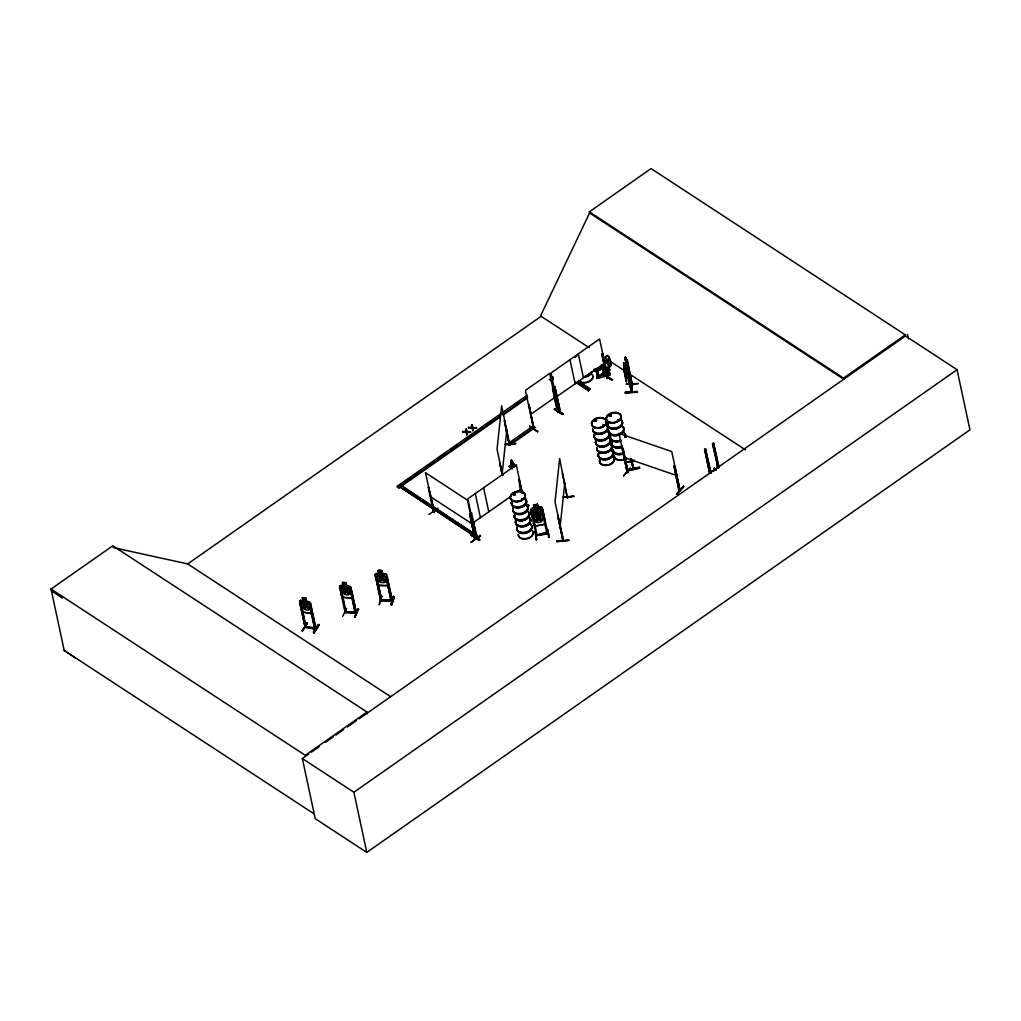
<?xml version="1.0" encoding="UTF-8"?>
<svg xmlns="http://www.w3.org/2000/svg" width="1021" height="1021" viewBox="0 0 1021 1021"><rect width="100%" height="100%" fill="white"/><g stroke="black" fill="none" stroke-linecap="round" stroke-linejoin="round"><path stroke-width="1.5" d="M631.846 461.53L631.489 460.522M630.646 458.569L631.935 462.079M631.629 459.297L633.786 469.086L632.969 467.541M510.845 467.133L511.457 460.254L514.826 465.895L512.721 467.605L510.845 467.133L511.125 460.535L514.826 465.895M511.164 460.407L510.551 466.457M533.919 428.373L533.485 428.093M534.021 429.241L528.955 404.699L534.111 429.254M558.321 412.28L552.82 387.993L558.283 412.318M502.064 474.739L499.818 463.189L502.881 475.518M500.239 463.164L499.741 463.93M505.293 425.834L504.361 420.461L509.377 445.322L509.811 444.25M509.224 444.352L509.339 443.561M509.415 445.233L505.025 423.549M509.747 444.25L509.288 443.663M502.485 474.714L497.036 449.278L501.643 405.809L509.862 445.309L509.938 444.492M505.178 444.76L515.771 443.484L505.127 444.263M558.142 517.468L562.903 540.071C563.171 541.704 562.903 536.625 562.826 540.785L557.811 515.924L563.452 540.594L555.028 502.013L559.648 458.544L567.434 498.069L567.931 497.214M558.232 515.899L557.747 516.664M557.058 541.704L556.994 540.747L569.105 540.326L557.045 541.679M567.255 497.189L567.344 496.295L567.676 497.074M563.426 539.969L563.311 540.683L563.26 539.713M562.354 473.195L567.382 498.057L567.804 496.985M563.184 497.495L573.764 496.219M623.627 362.583L624.239 370.546L626.064 377.094L625.937 370.904L623.627 362.583L623.831 369.947L624.571 363.718L624.393 365.531M623.678 365.301L623.831 363.706L623.882 366.297M625.171 359.8L625.388 357.069L625.784 362.71M625.375 360.796L625.541 359.188M627.29 374.375L625.618 362.71L631.68 392.243L625.86 363.706L626.115 361.204L627.047 369.232M625.477 364.497L626.192 358.205L626.013 360.03M626.524 368.109L626.179 367.394L631.68 392.166L632.586 384.177L632.458 384.981L627.315 360.132M625.414 393.072L637.423 392.243M638.278 383.666L626.167 384.075L638.265 383.513M627.111 375.588L626.384 381.918L623.959 369.934L626.498 381.739M625.414 393.174L625.363 392.217L637.474 391.809L625.439 392.766M628.63 370.125L628.004 376.404L628.209 366.348M630.991 391.362L631.22 390.749M632.28 383.96L631.731 383.437M502.192 473.336L506.812 429.867M508.93 466.623L512.287 468.83M516.46 465.806L513.116 463.687M560.184 526.07L564.804 482.601M627.851 471.804L626.983 471.166L627.162 472.047M626.92 472.353L628.272 472.366L623.014 448.321L622.108 448.015L627.098 472.417M626.843 471.46L627.609 471.766C627.647 474.191 628.962 470.77 627.226 471.204M678.774 489.391L679.897 490.527L674.868 466.176L673.962 465.87L678.927 490.297L679.833 490.552L678.939 489.046M628.094 472.315L627.264 472.085L618.981 433.402L671.729 451.55L680.126 490.271L679.08 489.046M471.357 535.31L479.296 540.415L471.357 535.31L471.715 534.519M479.806 540.083C459.208 529.44 482.397 538.08 479.296 540.441M554.914 409.549L563.324 414.386L554.888 409.612L555.284 408.783L563.171 413.977L555.271 408.796M311.469 613.634L311.941 610.966M545.201 521.169L544.512 524.271L535.476 525.968M545.188 521.08L544.627 524.347L535.412 526.172L533.447 523.492L535.489 526.057M352.449 595.128L352.003 598.089L343.107 597.413L341.18 594.375L343.171 597.323L351.926 597.898M428.884 514.507L438.022 508.228M433.236 510.717L433.466 511.674C434.116 511.815 434.627 511.176 434.142 512.057L428.578 487.311L434.538 511.878M434.27 510.959L433.466 510.436M434.461 511.789L433.159 510.768L433.734 510.474M474.701 538.641L469.864 514.316L474.752 538.692L475.505 539.114L475.327 538.246L474.637 538.667L475.85 538.846L467.452 500.162L425.451 472.685L434.065 512.108M537.046 511.508C534.787 507.705 530.027 509.083 536.344 512.363C531.915 517.838 536.51 517.468 537.263 512.836C539.484 516.817 544.55 515.528 537.965 512.032C542.521 504.527 536.574 509.811 536.906 511.572M623.652 475.914L630.34 467.937L623.55 475.76M513.282 494.355L513.895 493.577L515.26 494.113M514.648 494.292L514.712 494.598M514.865 494.036L514.431 494.802M515.184 494.215L514.878 494.891M521.859 499.69L521.833 498.924M521.667 499.92L522.139 499.116L521.973 499.754M596.404 420.792L594.745 421.507L594.656 420.41M604.84 371.733L603.539 371.874L604.84 371.848L610.711 365.544L611.222 363.808L610.8 365.607C606.219 369.206 612.128 366.182 610.647 364.612L599.353 376.417M595.702 420.933L594.733 420.716L595.651 420.882M596.506 420.907L595.179 420.039M602.786 425.783C604.394 424.289 602.824 427.033 603.079 425.527M602.875 425.821L603.207 425.31M603.832 425.808L602.798 426.268L602.837 425.438M609.792 415.777L608.988 415.47M609.384 415.662L609.869 414.781L610.775 415.687M610.839 415.241L610.29 414.756L611.145 415.126M611.145 415.419L610.852 416.096M611.196 415.713L610.571 414.922M618.292 420.958L617.82 420.09L617.641 420.984M617.641 421.124L617.526 420.256L618.484 420.741M631.922 384.317L632.28 383.309M631.016 390.673L631.693 390.622M536.536 539.369L536.051 539.93L535.285 531.903M375.103 574.555L380.782 600.807L375.103 574.555L376.264 573.457C382.658 575.436 373.558 567.65 381.982 570.675L382.594 573.725L384.649 574.772L385.836 580.298L384.406 582.608L380.807 582.506L378.383 580.094L377.196 574.568L378.906 573.623L378.281 570.675M376.583 576.686L375.524 576.648L376.583 576.686L381.816 600.782L376.672 576.393M376.8 582.506L378.753 585.492L387.814 585.735L388.376 582.825M382.479 573.815L381.982 570.675M382.594 573.725L385.249 573.7L386.704 574.797L392.319 601.024L391.873 600.195L381.407 599.952M386.704 574.797L385.249 573.7M391.158 601.024L385.976 576.942L387.125 576.686L392.409 600.744L380.654 600.425M387.125 576.686L385.976 576.942M379.199 604.534L381.79 595.97L379.314 604.662M381.828 599.838L391.183 599.748M380.399 599.876L381.739 600.374M391.107 601.075L386.066 576.648M391.03 604.496L393.57 596.29L394.31 596.813L391.719 605.006L390.954 604.483L393.57 596.29M391.069 604.981L394.297 596.787M391.694 604.955L394.234 596.749M302.433 631.016L307.334 623.052M307.283 622.682L301.935 631.004L307.449 623.155M342.622 616.442L346.655 608.363M381.292 596.392L381.905 596.468M340.912 588.606L339.865 588.53L340.912 588.606L345.915 612.74C347.74 611.311 343.247 610.686 345.111 612.677L339.47 586.424L340.618 585.39L349.45 586.067L350.841 587.305L356.571 613.174L345.149 612.306L344.958 611.426M346.859 585.863L348.863 587.088L350.05 592.614L348.659 594.835L345.124 594.567L342.724 592.052L341.537 586.526C346.221 585.85 338.079 580.234 346.234 582.902L346.719 586.041L350.726 587.33M350.841 587.305L356.457 613.455L345.187 612.281M350.139 589.308L351.301 589.104L350.139 589.308L355.193 613.404L354.989 612.485L356.265 612.574M346.119 611.515L344.715 611.707M355.193 613.404L355.104 612.192M356.303 613.519L356.38 612.294L355.359 612.179M354.874 617.271L358.358 609.192M354.823 617.386L358.256 609.116M631.935 462.143C630.85 460.177 635.713 471.638 633.007 467.707M589.27 347.702L540.53 315.936L589.576 212.981L589.334 211.845L651.066 168.593L905.27 334.85L905.512 335.986L957.06 369.691L969.95 429.841L366.794 852.407L315.247 818.689L302.356 758.552L308.789 754.034M433.338 511.649L428.271 487.528M475.02 537.493L474.446 537.786L475.748 538.807M529.72 426.178L537.748 431.743L529.733 426.114M541.385 513.499L539.93 516.243L536.255 516.945L533.792 514.954L532.605 509.428L534.353 508.062L533.715 505.101M476.794 536.102L475.505 536.561L476.513 535.846M473.106 520.468L476.603 536.791C476.526 535.374 476.692 539.42 475.441 536.306L399.836 486.864L401.61 485.626L477.369 535.821M559.036 410.863C560.465 409.025 559.049 413.058 560.338 410.378M607.099 377.63L608.044 376.953L608.235 377.834L607.214 378.497L601.88 354.198L602.696 353.611L608.12 377.974L606.946 378.319L607.763 376.736M546.669 532.771L537.301 535.132C532.311 537.097 542.393 532.158 546.822 533.141C548.443 531.29 546.324 536.127 547.677 532.579M315.744 629.242L305.037 627.29L299.587 601.037L300.633 600.22L309.031 601.726L310.358 603.066L315.91 629.23L314.889 629.102M302.331 597.681L305.943 598.319L302.331 597.681L303.058 600.846L301.527 601.42L302.701 606.946L305.011 609.639L308.38 610.239L309.682 608.197L308.495 602.671L306.479 601.356L305.841 598.395M301.029 603.13L306.083 627.532L305.1 627.392L299.868 603.232L301.029 603.13L305.879 627.494M299.715 601.101L301.233 609.078L303.109 612.243L311.635 613.672L312.056 611.005M306.581 601.28L305.943 598.319M303.109 612.243L301.297 608.988M309.644 604.981L310.805 604.879L309.644 604.981L314.8 629.038L316.076 628.962L310.41 602.977L308.955 601.892M307.347 622.657L302.548 631.118M314.723 628.119C288.458 624.354 328.047 629.447 314.634 628.196M314.685 629.013L309.81 604.7M315.783 628.055L315.629 629.281M313.434 632.573C327.192 614.821 310.486 631.067 314.149 633.186L319.05 625.209L318.361 624.622M313.549 633.071L318.578 625.082M558.245 412.293L557.517 412.382L552.412 388.286M515.082 494.713L514.775 493.666M594.669 420.256L594.567 421.252M596.022 420.703L595.741 420.039M541.972 512.44L543.504 513.231L542.011 512.338L539.343 512.861L538.705 509.9L534.787 510.679L535.438 513.729L532.885 514.137L531.737 515.541L532.962 514.227M544.002 515.567L543.414 518.745L534.2 520.506C531.89 517.596 528.572 511.636 531.66 508.471L534.213 508.075L533.575 505.025L537.493 504.285L538.144 507.322L540.198 507.973L542.61 519.191L541.156 521.948L537.493 522.675L535.017 520.697L533.843 515.171L535.591 513.793M530.512 509.862L531.737 508.56L540.811 506.735L538.144 507.322M535.885 534.864L537.072 534.557L536.089 535.132M535.999 534.838L536.37 536.038L530.499 509.785M536.063 535.731L547.996 533.421M547.767 532.873L546.733 533.102M628.03 472.672L623.014 448.321M678.786 490.157L678.837 489.021M678.952 490.259L673.962 465.87M683.291 486.162L683.955 486.851L676.617 494.138L683.381 486.226M676.617 494.138L683.445 486.558L676.732 494.126M604.304 358.665C608.031 351.135 610.609 360.528 611.222 363.923M603.449 359.826L607.418 355.563M604.84 371.848L606.551 369.947M607.342 372.601L609.907 369.908L608.848 367.381L609.843 365.212L608.261 360.579L606.308 359.928L603.922 362.442L603.309 365.773L604.891 370.406L606.461 369.896L607.342 372.601L609.907 369.908M608.912 358.741L597.259 370.355L597.757 371.006L602.9 365.646M608.567 358.55L597.757 371.006M599.697 376.609L610.992 364.803M601.905 374.924L606.015 370.636M560.223 410.442L559.125 410.799M559.317 411.642L560.133 411.106L554.977 387.036L554.161 387.623L559.661 411.897L559.585 410.965M560.35 411.374L554.977 387.036M476.884 537.008L471.447 512.733L470.63 513.321L476.118 537.557M375.243 574.606L376.239 573.547L385.211 573.789M595.881 421.099L595.396 420.001M610.698 415.521L609.971 415.853M610.966 415.802L609.256 416.07M522.318 499.754L521.757 499.001M617.603 420.422L618.292 420.256M299.664 601.19L300.71 600.335M529.593 426.765L537.748 431.743M554.429 387.801L555.245 387.214M602.148 354.376L602.964 353.789M604.598 374.745L612.498 379.863M559.176 410.71L560.376 410.582M607.942 377.604L599.557 338.998L551.021 372.997L559.495 411.922L560.414 411.284L559.763 410.238M471.728 512.912L470.63 513.321M518.63 480.074C519.064 477.113 519.561 489.416 520.94 490.884M475.25 539.075L469.864 514.316M480.087 535.298L480.636 536.089L471.14 542.215L480.291 535.808M528.521 505.944L525.917 504.08M712.53 443.688L713.743 443.28L718.988 467.286L717.776 467.695L717.253 465.793L718.695 465.372L719.129 467.376L718.12 468.09L712.53 443.688L718.108 467.899M712.862 443.905L713.743 443.28M718.261 465.091L718.682 467.108L717.776 467.695L717.316 465.793L718.695 465.372M75.184 657.741L64.208 650.454L51.05 589.053L112.795 545.788L366.998 712.045L367.369 713.807L366.769 713.411M462.577 431.615L466.15 431.373L466.303 432.445L462.577 431.615L466.201 431.947L466.852 434.844L467.439 433.848L466.852 434.844M466.367 428.96L465.78 429.956L466.367 428.96L467.031 431.896L470.592 432.215L466.916 431.398L467.082 432.47L470.592 432.215M468.486 427.48L472.059 427.237L472.213 428.31L468.486 427.48L472.098 427.812L472.761 430.696L473.348 429.713L472.761 430.696M472.276 424.825L471.689 425.821L472.276 424.825L472.94 427.761L476.501 428.08L472.94 427.761M462.692 432.125L466.252 431.87L465.678 429.445M468.588 427.978L472.161 427.735L471.587 425.31M467.541 434.359L466.967 431.972L470.477 431.717M476.501 428.08L472.876 427.825L476.386 427.582M500.341 416.976L398.994 487.974L397.463 486.979L397.297 486.226L527.232 395.191M549.324 379.723L553.216 376.991M397.463 486.979L401.355 484.248M403.959 482.423L410.455 477.866M414.347 475.148L422.145 469.686M427.352 466.035L433.848 461.492M437.741 458.761L445.539 453.298M450.733 449.648L457.229 445.105M465.027 439.643L472.825 434.18M475.416 432.355L481.925 427.812M485.817 425.081L493.615 419.618M498.81 415.968L501.413 414.156M513.104 405.962L518.298 402.312M523.492 398.675L527.398 395.944M550.778 379.557L553.382 377.744M398.994 487.974L398.828 487.221L500.175 416.223M502.779 414.398L527.461 397.105M550.855 380.718L553.459 378.893M502.945 415.151L527.627 397.858M530.575 414.437L554.837 397.437M556.177 397.054L604.713 363.055M512.861 441.034L509.032 443.714L510.564 444.722L534.838 427.722L534.672 426.969L533.141 425.961L508.866 442.974L510.564 444.722M519.255 436.567L523.084 433.874M529.465 429.407L533.307 426.714L534.838 427.722M510.398 443.969L534.672 426.969M590.1 388.784L588.492 390.775L590.1 388.784L578.282 381.063M511.521 464.542L508.956 466.431L512.274 468.741M472.927 522.931L511.406 495.976M517.698 491.573L521.463 488.931M475.441 536.306L477.215 535.068M709.697 473.45L704.541 449.393L705.422 448.781L710.91 473.055M710.603 472.761L709.595 473.463L704.86 449.61L705.753 448.985M714.215 470.247L714.343 468.141L714.674 469.634L713.819 469.073L714.828 469.558M710.603 471.038L709.161 471.46L710.603 471.038L711.037 473.042L705.422 448.781M366.998 712.045L305.253 755.31L51.05 589.053M589.576 212.981L843.767 379.238L843.537 378.102L905.27 334.85M311.367 752.222L319.101 746.81M325.546 742.305L333.28 736.881M335.845 735.082L343.579 729.658M347.446 726.952L356.469 720.635M359.047 718.835L905.512 335.986M713.411 443.063L718.656 467.069L710.488 472.264L718.005 467.592M366.794 852.407L353.891 792.258L957.06 369.691M380.629 599.518L381.509 599.889M392.153 601.05L380.795 600.756M305.955 626.613L304.73 626.396M355.27 612.179L346.055 612.051L355.206 612.536M607.661 376.8L606.946 378.319L601.88 354.198M607.367 378.434L607.253 377.515M610.405 416.006L610.826 415.1M602.76 425.502L603.258 425.731M514.801 494.751L513.014 494.368M522.127 499.703L522.152 498.988M304.896 626.115L306.313 627.213M305.088 626.996L315.948 628.898M631.871 383.258L631.782 384.164M610.545 416.096L609.716 416.223M603.028 425.285L602.671 426.204M514.456 494.738L513.244 494.151L514.661 494.024M514.571 494.891L513.282 494.866M536.306 535.604L548.047 533.779L542.279 507.552L540.811 506.735M595.434 368.926L603.003 366.909M593.916 369.334L595.651 369.538L597.885 376.111L596.698 376.43L597.208 378.446L610.29 374.937L609.767 372.869L599.046 375.728L596.826 369.219L602.301 367.751M600.297 369.181L594.235 370.802L595.958 371.006L597.757 376.264M596.826 369.219L597.145 370.687L602.607 369.232M596.698 376.43L609.971 373.469L609.767 372.869M597.017 377.898L598.204 377.579M612.115 380.118L605.479 375.83M634.335 460.241L625.439 462.436L634.437 460.739M625.516 462.717L634.398 460.56M627.545 470.056L639.401 467.235L639.618 468.154M627.558 470.107L639.414 467.312M627.647 470.553L639.605 468.09L627.749 470.923M625.605 434.27L626.269 436.809M532.898 514.227L542.011 512.338M539.458 514.061L535.795 514.788L536.982 520.314L540.645 519.587L538.233 508.356L534.57 509.045L535.757 514.571L539.42 513.882M533.587 505.114L537.493 504.285M532.12 511.444L531.073 511.929L532.12 511.444L537.135 535.451M541.679 509.619L542.751 509.415L541.717 509.9L547.001 533.97L546.758 532.707M534.251 520.302L543.287 518.579M548.571 537.02L549.349 537.403L547.345 529.146L548.685 537.531M549.349 537.378L547.524 529.554M380.744 600.374L380.731 599.467M505.216 444.582L515.733 443.803M563.12 496.997L573.776 496.244M563.209 497.316L573.725 496.538M569.08 540.326L557.058 541.181M625.579 364.433L631.272 392.192L632.05 384.215L626.371 358.422L631.973 385.045L627.239 360.86M626.447 371.861C629.293 387.189 621.406 346.859 626.575 371.925M631.616 390.571L631.182 392.243M631.08 391.324L631.871 391.502M625.363 392.319L637.359 391.362M610.048 416.096L609.269 415.7M378.102 570.662L381.956 570.765M378.855 585.301L387.725 585.544M391.171 599.799L391.987 599.825M512.657 464.746L514.52 465.219M346.081 583.08L342.546 582.812L343.184 585.773L340.657 585.582M358.843 609.282L358.103 608.733L354.721 616.888M475.786 536.74L476.245 537.544M390.966 600.157L391.005 600.999M299.868 603.232L300.863 603.411M303.224 612.077L311.52 613.557M305.151 626.115L306.109 626.294L305.853 627.532M113.165 547.55L187.698 563.937L541.207 316.268L540.62 315.885M355.397 613.417L350.254 589.028M633.199 469.06L631.055 458.467M539.241 513.078L541.424 513.678M621.878 448.283L622.772 448.589M673.732 466.125L674.626 466.431M624.137 457.459L676.885 475.607M509.747 443.612L510.028 444.441M601.369 365.25L603.641 371.925L601.356 365.122M611.158 365.263L610.647 364.612M605.887 375.6L612.549 379.901M605.389 375.97L612.051 380.259M529.031 505.599L525.789 503.736L528.636 505.803M469.558 514.546L470.273 515.005M471.74 534.494L479.64 539.675M475.033 538.386L475.748 538.846M554.097 409.038L562.112 414.526M589.334 211.845L843.537 378.102M602.62 356.431L606.614 359.047M610.622 361.664L623.971 370.393M627.979 373.01L745.432 449.84M715.453 469.124L714.458 468.639L715.325 469.213M713.845 468.486L716.461 470.183M578.448 381.816L588.951 388.682M576.52 382.301L588.326 390.022M575.372 382.199L588.492 390.775M430.607 496.755L472.608 524.22M404.418 488.102L420.333 498.516M422.988 500.252L428.297 503.723M430.951 505.459L446.866 515.873M449.521 517.609L454.817 521.067M457.472 522.803L473.387 533.217M475.607 537.059L399.836 486.864M397.297 486.226L398.828 487.221M187.098 563.554L390.584 696.641M302.356 758.552L353.891 792.258M64.208 650.454L314.43 814.094M51.42 590.802L62.396 598.089M595.958 420.052L596.57 420.69M607.316 355.512L608.963 357.299M480.151 535.374L471.14 542.215M631.399 462.207L630.838 459.259M626.92 370.572L627.558 371.593L627.43 365.403L625.26 357.261M631.667 460.65L631.208 461.326M511.636 460.267L513.729 464.797M511.763 460.56L514.558 466.648M627.417 374.26L628.119 376.226M627.29 374.273L628.145 376.392M608.95 357.146L611.324 363.859M597.145 370.687L598.485 374.592M511.636 460.662L513.78 467.273M631.297 461.581L633.352 469.111M511.457 460.254L512.261 463.253M626.128 436.911L625.733 435.393L626.013 436.567M472.876 427.825L473.45 430.211M907.478 334.314L908.46 338.908M717.686 466.035L718.12 468.09M714.317 468.205L714.623 469.622M713.819 469.073L714.202 470.834M625.248 357.082L626.026 360.209M631.246 459.169L631.91 462.258M595.651 369.538L595.958 371.006M596.889 376.966L597.208 378.446M594.12 369.934L594.439 371.414M578.307 353.879L583.463 377.949M569.973 359.724L575.129 383.794M557.976 412.535L549.681 373.38L525.419 390.379L533.664 429.088L528.955 404.699M542.164 507.616L545.074 521.182M537.391 504.4L538.029 507.45M522.42 493.398L516.307 464.874L467.771 498.873L476.067 537.557M519.166 479.308L522.152 493.22M520.34 489.161L521.004 492.25M505.944 428.922L509.441 445.335M499.818 463.189L502.472 475.556M483.622 487.77L488.778 511.827M475.276 493.615L480.432 517.673M474.446 537.671L474.701 538.718M401.61 485.626L401.764 486.366M341.027 588.326L346.183 612.677M339.648 586.386L341.333 594.286M314.672 627.864L314.864 629.14M302.484 597.796L303.109 600.756M511.47 460.713L512.721 467.605M538.705 509.9L534.787 510.679M536.714 539.803L535.349 531.431L536.536 539.777M511.304 460.701L511.649 467.554M592.844 375.996A7.568 4.952 -12.1 0 1 587.854 382.301A7.568 4.952 -12.1 0 1 578.779 380.82M591.159 373.865A7.568 4.952 -12.1 0 1 592.231 374.822M591.057 373.495A7.555 4.939 -12.1 0 1 589.525 381.127A7.555 4.939 -12.1 0 1 578.703 380.437M575.244 356.865A7.594 4.952 -12.1 0 1 576.546 355.729M575.282 357.108A7.619 4.977 -12.1 0 1 576.584 355.959M591.338 372.333A7.709 5.041 -12.1 0 1 583.604 376.685M591.414 372.678A7.709 5.041 -12.1 0 1 583.68 377.03M591.146 371.938A7.594 4.952 -12.1 0 1 585.48 375.907M591.784 371.721A7.594 4.952 -12.1 0 1 583.77 377.336M526.211 505.14A7.709 5.041 -12.1 0 1 522.854 513.716A7.709 5.041 -12.1 0 1 512.861 509.709M524.781 498.49A7.709 5.041 -12.1 0 1 520.468 507.36A7.709 5.041 -12.1 0 1 511.84 501.719M525.955 504.476A7.594 4.952 -12.1 0 1 521.705 513.206A7.594 4.952 -12.1 0 1 513.218 507.641M524.768 498.95A7.594 4.952 -12.1 0 1 520.519 507.679A7.594 4.952 -12.1 0 1 512.032 502.115M526.134 504.795A7.709 5.041 -12.1 0 1 521.808 513.665A7.709 5.041 -12.1 0 1 513.18 508.024M525.802 499.129A7.709 5.041 -12.1 0 1 519.408 507.22A7.709 5.041 -12.1 0 1 511.763 501.375M525.611 498.797A7.594 4.952 -12.1 0 1 519.306 506.761A7.594 4.952 -12.1 0 1 511.789 501.005M528.355 511.751A7.555 4.939 -12.1 0 1 523.058 519.472A7.555 4.939 -12.1 0 1 514.201 515.273M528.47 512.146A7.594 4.952 -12.1 0 1 523.148 519.906A7.594 4.952 -12.1 0 1 514.265 515.682M527.27 506.544A7.594 4.952 -12.1 0 1 522.892 514.035A7.594 4.952 -12.1 0 1 513.18 511.381M531.711 525.521A7.594 4.952 -12.1 0 1 523.811 532.439A7.594 4.952 -12.1 0 1 517.277 526.568M530.014 523.39A7.594 4.952 -12.1 0 1 531.086 524.36M530.193 523.709A7.709 5.041 -12.1 0 1 525.866 532.579A7.709 5.041 -12.1 0 1 517.239 526.938M530.524 519.995A7.594 4.952 -12.1 0 1 522.624 526.913A7.594 4.952 -12.1 0 1 516.09 521.042M531.354 525.036A7.709 5.041 -12.1 0 1 524.96 533.128A7.709 5.041 -12.1 0 1 517.315 527.283M529.861 518.055A7.709 5.041 -12.1 0 1 523.454 526.147A7.709 5.041 -12.1 0 1 515.822 520.302M529.669 517.724A7.594 4.952 -12.1 0 1 523.365 525.687A7.594 4.952 -12.1 0 1 515.847 519.931M529.937 518.4A7.709 5.041 -12.1 0 1 523.531 526.491A7.709 5.041 -12.1 0 1 515.899 520.646M528.546 512.363A7.619 4.977 -12.1 0 1 522.229 520.365A7.619 4.977 -12.1 0 1 514.673 514.584M531.328 525.47A7.594 4.952 -12.1 0 1 526.006 533.23A7.594 4.952 -12.1 0 1 517.124 529.018M532.413 530.665A7.555 4.939 -12.1 0 1 527.104 538.399A7.555 4.939 -12.1 0 1 518.26 534.2M532.503 531.035A7.568 4.952 -12.1 0 1 527.193 538.782A7.568 4.952 -12.1 0 1 518.323 534.57M607.495 431.526A7.709 5.041 -12.1 0 1 603.169 440.396A7.709 5.041 -12.1 0 1 594.541 434.742M608.669 437.537A7.568 4.952 -12.1 0 1 604.419 446.254A7.568 4.952 -12.1 0 1 595.945 440.715M610.252 439.298A7.555 4.939 -12.1 0 1 602.39 446.177A7.555 4.939 -12.1 0 1 595.881 440.332M608.567 437.167A7.555 4.939 -12.1 0 1 609.639 438.137M610.354 439.438A7.619 4.977 -12.1 0 1 602.428 446.368A7.619 4.977 -12.1 0 1 595.856 440.485M608.656 437.294A7.619 4.977 -12.1 0 1 609.728 438.264M607.138 426.293A7.594 4.952 -12.1 0 1 601.816 434.065A7.594 4.952 -12.1 0 1 592.92 429.841M608.325 431.819A7.594 4.952 -12.1 0 1 602.02 439.783A7.594 4.952 -12.1 0 1 594.503 434.027M609.18 434.104A7.594 4.952 -12.1 0 1 601.28 441.008A7.594 4.952 -12.1 0 1 594.745 435.15M608.516 432.164A7.709 5.041 -12.1 0 1 602.109 440.255A7.709 5.041 -12.1 0 1 594.477 434.41M607.087 425.515A7.709 5.041 -12.1 0 1 601.675 433.415A7.709 5.041 -12.1 0 1 592.652 429.114M606.895 425.183A7.594 4.952 -12.1 0 1 601.573 432.942A7.594 4.952 -12.1 0 1 592.691 428.731M607.163 425.859A7.709 5.041 -12.1 0 1 601.752 433.746A7.709 5.041 -12.1 0 1 592.716 429.458M611.553 450.44A7.709 5.041 -12.1 0 1 607.227 459.31A7.709 5.041 -12.1 0 1 598.6 453.669M612.715 456.464A7.568 4.952 -12.1 0 1 608.478 465.168A7.568 4.952 -12.1 0 1 600.003 459.629M612.626 456.093A7.555 4.939 -12.1 0 1 608.388 464.785A7.555 4.939 -12.1 0 1 599.94 459.259M612.702 456.221A7.619 4.977 -12.1 0 1 608.439 464.976A7.619 4.977 -12.1 0 1 599.914 459.412M609.882 443.14A7.594 4.952 -12.1 0 1 606.576 451.588A7.594 4.952 -12.1 0 1 596.736 447.645M610.456 439.911A7.619 4.977 -12.1 0 1 603.513 446.739A7.619 4.977 -12.1 0 1 595.562 442.297M608.758 437.767A7.619 4.977 -12.1 0 1 609.831 438.736M611.541 450.886A7.594 4.952 -12.1 0 1 607.291 459.616A7.594 4.952 -12.1 0 1 598.804 454.064M611.196 445.22A7.594 4.952 -12.1 0 1 605.861 452.979A7.594 4.952 -12.1 0 1 596.979 448.755M612.383 450.746A7.594 4.952 -12.1 0 1 606.078 458.71A7.594 4.952 -12.1 0 1 598.561 452.954M612.574 451.078A7.709 5.041 -12.1 0 1 606.168 459.169A7.709 5.041 -12.1 0 1 598.523 453.324M611.145 444.441A7.709 5.041 -12.1 0 1 605.734 452.329A7.709 5.041 -12.1 0 1 596.711 448.04M609.869 439.094A7.568 4.952 -12.1 0 1 604.547 446.853A7.568 4.952 -12.1 0 1 595.69 442.629M611.222 444.786A7.709 5.041 -12.1 0 1 605.81 452.673A7.709 5.041 -12.1 0 1 596.775 448.385M622.172 426.791A7.594 4.952 -12.1 0 1 620.628 434.448A7.594 4.952 -12.1 0 1 609.767 433.759M622.185 426.331A7.709 5.041 -12.1 0 1 618.828 434.92A7.709 5.041 -12.1 0 1 608.835 430.913M620.755 419.695A7.709 5.041 -12.1 0 1 616.442 428.565A7.709 5.041 -12.1 0 1 607.814 422.924M621.929 425.668A7.594 4.952 -12.1 0 1 619.543 433.772A7.594 4.952 -12.1 0 1 608.912 431.475M620.742 420.142A7.594 4.952 -12.1 0 1 618.356 428.246A7.594 4.952 -12.1 0 1 607.725 425.948M607.61 424.659A7.594 4.952 -12.1 0 1 608.005 423.319M622.108 425.999A7.709 5.041 -12.1 0 1 618.752 434.576A7.709 5.041 -12.1 0 1 608.758 430.581M621.776 420.333A7.709 5.041 -12.1 0 1 615.369 428.424A7.709 5.041 -12.1 0 1 607.737 422.579M621.585 420.001A7.594 4.952 -12.1 0 1 615.28 427.965A7.594 4.952 -12.1 0 1 607.763 422.209M624.329 432.942A7.555 4.939 -12.1 0 1 624.661 436.733M620.87 440.051A7.555 4.939 -12.1 0 1 610.175 436.478M620.959 440.434A7.568 4.952 -12.1 0 1 610.239 436.86M620.972 440.472A7.594 4.952 -12.1 0 1 610.239 436.886M622.414 447.16A7.594 4.952 -12.1 0 1 611.783 444.875M611.668 443.573A7.594 4.952 -12.1 0 1 612.064 442.246M623.589 452.686A7.594 4.952 -12.1 0 1 612.97 450.401M622.3 446.496A7.709 5.041 -12.1 0 1 613.927 446.739A7.709 5.041 -12.1 0 1 611.796 441.506M622.172 446.049A7.594 4.952 -12.1 0 1 612.166 444.926M611.541 443.765A7.594 4.952 -12.1 0 1 611.821 441.136M621.1 441.046A7.568 4.952 -12.1 0 1 612.868 441.276A7.568 4.952 -12.1 0 1 610.775 436.146M624.558 433.938A7.568 4.952 -12.1 0 1 625.286 436.401M622.376 446.841A7.709 5.041 -12.1 0 1 611.579 444.518M611.464 443.203A7.709 5.041 -12.1 0 1 611.873 441.851M621.98 454.434A7.594 4.952 -12.1 0 1 613.085 450.21M626.562 458.046A7.568 4.952 -12.1 0 1 618.318 459.731A7.568 4.952 -12.1 0 1 614.221 455.392M621.917 454.128A7.709 5.041 -12.1 0 1 612.894 449.84M623.729 453.145A7.709 5.041 -12.1 0 1 612.817 449.495M624.099 370.01L625.567 377.183L625.171 372.001C627.966 378.982 622.185 355.525 624.903 370.636L624.099 370.01M625.95 364.484L627.417 371.657L627.022 366.475C629.868 373.265 623.959 349.986 626.754 365.11L626.039 363.833L625.95 364.484M301.91 601.611L304.922 605.427C300.799 608.299 305.381 610.584 305.79 606.193L309.529 609.626L306.415 605.67C310.218 602.926 306.134 600.705 305.56 604.879L301.91 601.611M341.971 586.679L345.111 590.266C340.708 593.597 345.557 595.498 346.004 590.955C348.174 595.269 353.049 595.358 346.668 590.368C350.854 587.203 346.221 585.288 345.774 589.64L343.209 586.794L341.971 586.679M377.655 574.683L380.82 578.154C376.315 581.74 381.28 583.438 381.726 578.818C383.934 583.08 388.886 582.902 382.416 578.18C386.704 574.797 381.956 573.075 381.509 577.49L378.906 574.746L377.655 574.683M534.315 514.941L537.531 517.864C532.975 523.39 537.876 522.931 538.45 518.336C540.785 522.356 545.661 520.901 539.152 517.519C543.478 512.248 538.807 512.606 538.233 516.996L535.591 514.724L534.315 514.941M624.622 366.705L625.554 374.733L624.622 366.705M606.985 361.919L604.598 364.42L606.168 369.066L608.567 366.552L606.985 361.919M608.848 369.079L607.584 371.516L608.848 369.079M538.067 510.73L535.706 511.202L535.923 512.185L538.271 511.725L538.067 510.73M536.842 505.025L534.481 505.472L534.698 506.454L537.046 506.008L536.842 505.025M381.344 571.25L379.021 571.186L379.238 572.168L381.548 572.232L381.344 571.25M382.722 574.708L379.123 574.619L380.31 580.145L383.909 580.234L382.722 574.708M345.596 583.438L343.324 583.272L343.541 584.254L345.813 584.433L345.596 583.438M346.974 586.947L343.439 586.679L344.613 592.206L348.148 592.474L346.974 586.947M305.343 598.791L303.186 598.395L303.39 599.391L305.56 599.774L305.343 598.791M306.696 602.352L303.326 601.752L304.513 607.265L307.87 607.878L306.696 602.352M513.474 500.89A7.594 4.952 -12.1 0 0 525.151 495.683A7.594 4.952 -12.1 0 0 514.405 492.096A7.594 4.952 -12.1 0 0 513.474 500.89M513.601 501.464A7.594 4.952 -12.1 0 0 525.266 496.257A7.594 4.952 -12.1 0 0 514.533 492.671A7.594 4.952 -12.1 0 0 513.601 501.464M513.512 501.158A7.619 4.977 -12.1 0 0 525.228 495.925A7.619 4.977 -12.1 0 0 514.444 492.326A7.619 4.977 -12.1 0 0 513.512 501.158M522.293 520.684A7.594 4.952 -12.1 0 0 528.597 512.721A7.568 4.952 -12.1 0 1 522.293 520.684A7.568 4.952 -12.1 0 1 514.801 514.941A7.594 4.952 -12.1 0 0 522.293 520.684M594.771 427.276A7.568 4.952 -12.1 0 0 606.423 422.081A7.568 4.952 -12.1 0 0 595.702 418.508A7.568 4.952 -12.1 0 0 594.771 427.276M594.898 427.85A7.568 4.952 -12.1 0 0 606.551 422.656A7.568 4.952 -12.1 0 0 595.83 419.082A7.568 4.952 -12.1 0 0 594.898 427.85M594.796 427.544A7.619 4.977 -12.1 0 0 606.512 422.311A7.619 4.977 -12.1 0 0 595.728 418.712A7.619 4.977 -12.1 0 0 594.796 427.544M609.46 422.094A7.568 4.952 -12.1 0 0 621.113 416.9A7.568 4.952 -12.1 0 0 610.392 413.326A7.568 4.952 -12.1 0 0 609.46 422.094M609.575 422.643A7.568 4.952 -12.1 0 0 621.227 417.449A7.568 4.952 -12.1 0 0 610.507 413.875A7.568 4.952 -12.1 0 0 609.575 422.643M609.486 422.349A7.619 4.977 -12.1 0 0 621.202 417.117A7.619 4.977 -12.1 0 0 610.418 413.518A7.619 4.977 -12.1 0 0 609.486 422.349M624.763 437.103A7.568 4.952 -12.1 0 0 624.431 433.325A7.594 4.952 -12.1 0 1 624.788 437.141M618.394 460.126A7.594 4.952 -12.1 0 0 626.652 458.429A7.568 4.952 -12.1 0 1 618.407 460.126A7.594 4.952 -12.1 0 1 614.285 455.762A7.568 4.952 -12.1 0 0 618.407 460.126"/></g></svg>
